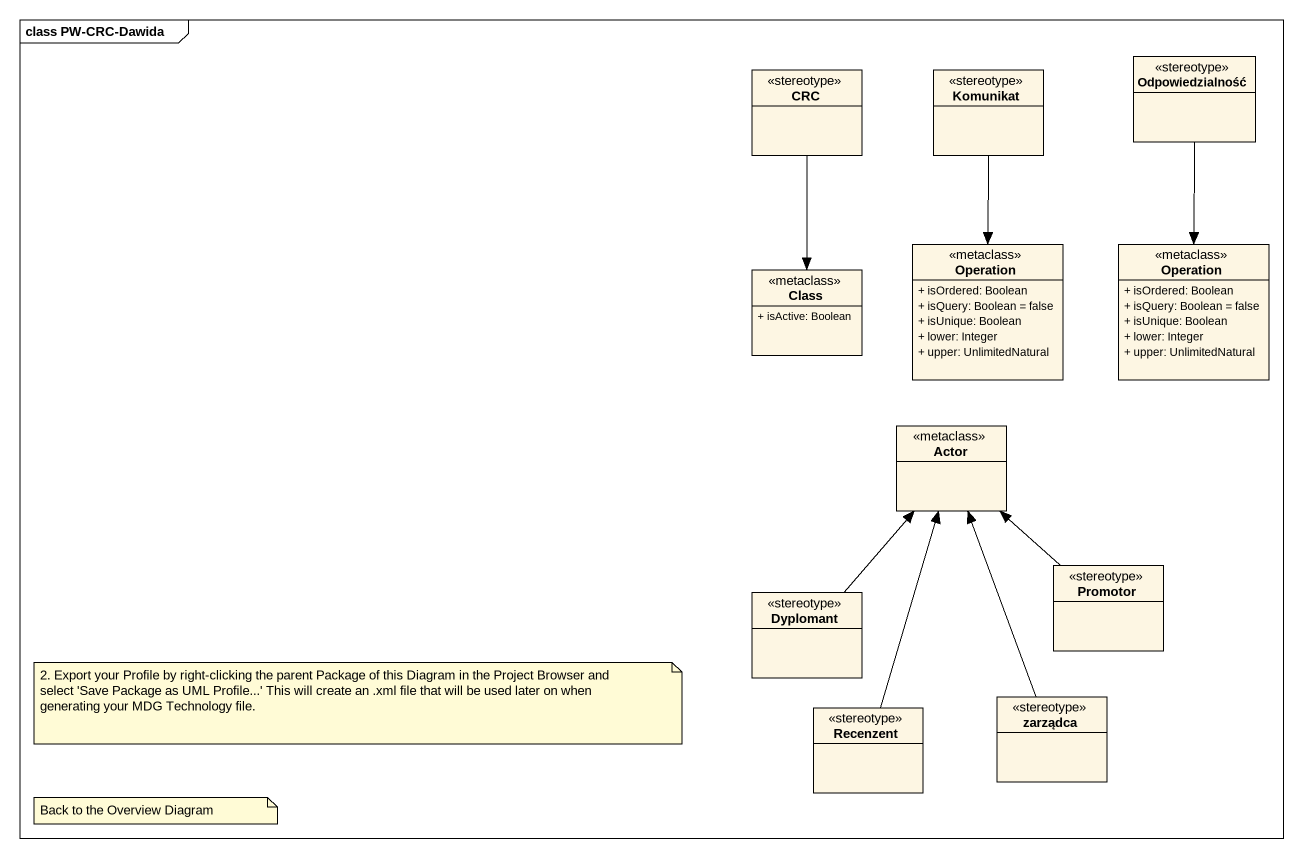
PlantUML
@startuml
mainframe class PW-CRC-Dawida
hide circle
hide empty members
skinparam classAttributeIconSize 0
class Odpowiedzialność <<stereotype>>
class CRC <<stereotype>>
class Komunikat <<stereotype>>
class "Class" as Class_ <<metaclass>> {
  + isActive: Boolean
}
class Operation <<metaclass>> {
  + isOrdered: Boolean
  + isQuery: Boolean = false
  + isUnique: Boolean
  + lower: Integer
  + upper: UnlimitedNatural
}
class "Operation" as Operation_2 <<metaclass>> {
  + isOrdered: Boolean
  + isQuery: Boolean = false
  + isUnique: Boolean
  + lower: Integer
  + upper: UnlimitedNatural
}
class "Actor" as Actor_ <<metaclass>>
class Dyplomant <<stereotype>>
class Promotor <<stereotype>>
class Recenzent <<stereotype>>
class zarządca <<stereotype>>
Odpowiedzialność --> Operation_2
CRC --> Class_
Komunikat --> Operation
Dyplomant -up-> Actor_
Promotor -up-> Actor_
Recenzent -up-> Actor_
zarządca -up-> Actor_
note as N1
  2. Export your Profile by right-clicking the parent Package of this Diagram in the Project Browser and select 'Save Package as UML Profile...' This will create an .xml file that will be used later on when generating your MDG Technology file.
end note
note as N2
  Back to the Overview Diagram
end note
@enduml
